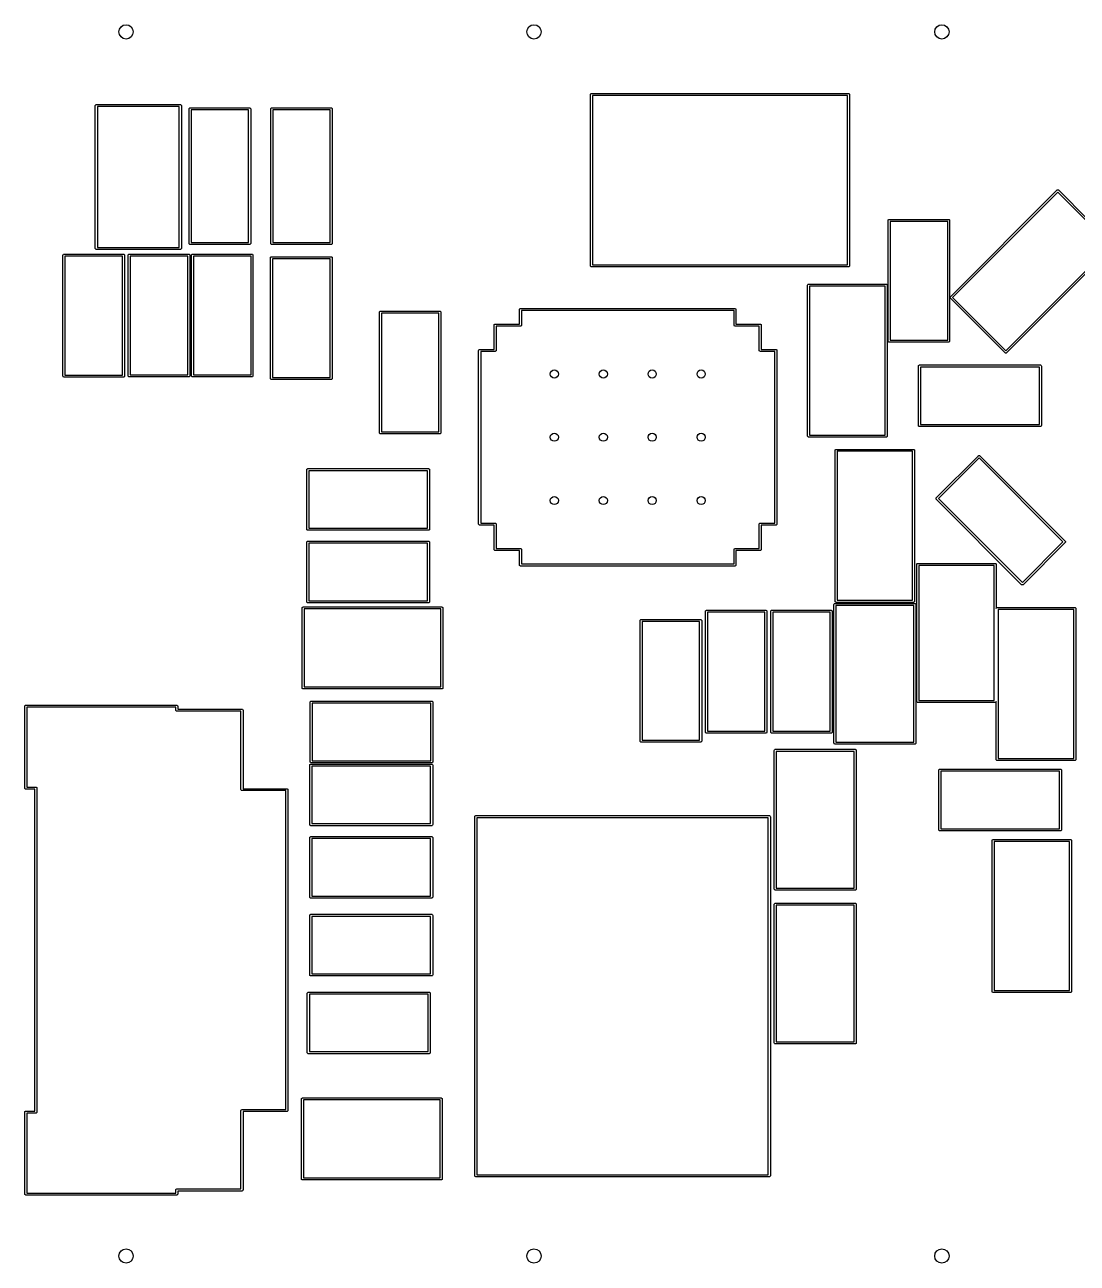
# Model space of a CAD drawing. Extents: x 4.94 to 6.92, y -4.14 to -2.94.
# Drawn here: x 4.939 to 5.955, y -4.138 to -2.943 of the extents above; entities that cross this region are included whole.
import ezdxf

# ---------------------------------------------------------------- set-up
doc = ezdxf.new("R2010")
doc.units = 0
doc.header["$MEASUREMENT"] = 0
doc.layers.add('BLACK', color=7, linetype='CONTINUOUS')

msp = doc.modelspace()

# ---------------------------------------------------------------- linework, layer by layer
at = {"layer": 'BLACK', "linetype": 'CONTINUOUS'}
for p, q in [((5.4853, -3.0101), (5.4854, -3.0097)), ((5.4853, -3.1754), (5.4853, -3.0101)), ((5.4854, -3.0097), (5.4859, -3.0092)), ((5.4859, -3.0092), (5.4863, -3.0091)), ((5.4863, -3.0091), (5.7343, -3.0091)), ((5.4873, -3.0111), (5.4873, -3.1744)), ((5.7333, -3.0111), (5.4873, -3.0111)), ((5.7333, -3.1744), (5.7333, -3.0111)), ((5.7343, -3.0091), (5.7347, -3.0092)), ((5.7347, -3.0092), (5.7352, -3.0097)), ((5.7352, -3.0097), (5.7353, -3.0101)), ((5.7353, -3.0101), (5.7353, -3.1754)), ((5.0074, -3.0207), (5.0075, -3.0204)), ((5.0074, -3.1585), (5.0074, -3.0207)), ((5.0075, -3.0204), (5.008, -3.0198)), ((5.008, -3.0198), (5.0084, -3.0198)), ((5.0084, -3.0198), (5.0895, -3.0198)), ((5.0094, -3.0217), (5.0094, -3.1575)), ((5.0885, -3.0217), (5.0094, -3.0217)), ((5.0885, -3.1575), (5.0885, -3.0217)), ((5.0895, -3.0198), (5.0899, -3.0198)), ((5.0899, -3.0198), (5.0904, -3.0204)), ((5.0904, -3.0204), (5.0905, -3.0207)), ((5.0905, -3.0207), (5.0905, -3.1585)), ((5.098, -3.0234), (5.0986, -3.0229)), ((5.0986, -3.0229), (5.0989, -3.0228)), ((5.0989, -3.0228), (5.1564, -3.0228)), ((5.1564, -3.0228), (5.1568, -3.0229)), ((5.1568, -3.0229), (5.1573, -3.0234)), ((5.1768, -3.0234), (5.1773, -3.0229)), ((5.1773, -3.0229), (5.1777, -3.0228)), ((5.1777, -3.0228), (5.2352, -3.0228)), ((5.2352, -3.0228), (5.2355, -3.0229)), ((5.2355, -3.0229), (5.2361, -3.0234)), ((5.098, -3.0238), (5.098, -3.0234)), ((5.098, -3.1537), (5.098, -3.0238)), ((5.0999, -3.0248), (5.0999, -3.1527)), ((5.1554, -3.0248), (5.0999, -3.0248)), ((5.1554, -3.1527), (5.1554, -3.0248)), ((5.1573, -3.0234), (5.1574, -3.0238)), ((5.1574, -3.0238), (5.1574, -3.1537)), ((5.1767, -3.0238), (5.1768, -3.0234)), ((5.1767, -3.1537), (5.1767, -3.0238)), ((5.1787, -3.0248), (5.1787, -3.1527)), ((5.2342, -3.0248), (5.1787, -3.0248)), ((5.2342, -3.1527), (5.2342, -3.0248)), ((5.2361, -3.0234), (5.2361, -3.0238)), ((5.2361, -3.0238), (5.2361, -3.1537)), ((5.8327, -3.2051), (5.9357, -3.1021)), ((5.9364, -3.1042), (5.8347, -3.2058)), ((5.9357, -3.1021), (5.936, -3.1019)), ((5.936, -3.1019), (5.9367, -3.1019)), ((5.9657, -3.1336), (5.9364, -3.1042)), ((5.9367, -3.1019), (5.9371, -3.1021)), ((5.9371, -3.1021), (5.9657, -3.1308)), ((5.7726, -3.1311), (5.7732, -3.1306)), ((5.7732, -3.1306), (5.7736, -3.1305)), ((5.7736, -3.1305), (5.831, -3.1305)), ((5.831, -3.1305), (5.8314, -3.1306)), ((5.8314, -3.1306), (5.8319, -3.1311)), ((5.7726, -3.1315), (5.7726, -3.1311)), ((5.7726, -3.248), (5.7726, -3.1315)), ((5.7745, -3.1325), (5.7745, -3.247)), ((5.8301, -3.1325), (5.7745, -3.1325)), ((5.8301, -3.247), (5.8301, -3.1325)), ((5.8319, -3.1311), (5.832, -3.1315)), ((5.832, -3.1315), (5.832, -3.248)), ((5.098, -3.1541), (5.098, -3.1537)), ((5.0986, -3.1546), (5.098, -3.1541)), ((5.0999, -3.1527), (5.1554, -3.1527)), ((5.1573, -3.1541), (5.1568, -3.1546)), ((5.1574, -3.1537), (5.1573, -3.1541)), ((5.1768, -3.1541), (5.1767, -3.1537)), ((5.1773, -3.1546), (5.1768, -3.1541)), ((5.1787, -3.1527), (5.2342, -3.1527)), ((5.2361, -3.1541), (5.2355, -3.1546)), ((5.2361, -3.1537), (5.2361, -3.1541)), ((4.9762, -3.1652), (4.9763, -3.1648)), ((4.9762, -3.2817), (4.9762, -3.1652)), ((4.9763, -3.1648), (4.9768, -3.1642)), ((4.9768, -3.1642), (4.9772, -3.1642)), ((4.9772, -3.1642), (5.0346, -3.1642)), ((4.9781, -3.1661), (4.9781, -3.2807)), ((5.0337, -3.1661), (4.9781, -3.1661)), ((5.0075, -3.1589), (5.0074, -3.1585)), ((5.008, -3.1594), (5.0075, -3.1589)), ((5.0084, -3.1595), (5.008, -3.1594)), ((5.0895, -3.1595), (5.0084, -3.1595)), ((5.0094, -3.1575), (5.0885, -3.1575)), ((5.0337, -3.2807), (5.0337, -3.1661)), ((5.0346, -3.1642), (5.035, -3.1642)), ((5.035, -3.1642), (5.0356, -3.1648)), ((5.0356, -3.1648), (5.0356, -3.1652)), ((5.0356, -3.1652), (5.0356, -3.2817)), ((5.0392, -3.1646), (5.0398, -3.1641)), ((5.0392, -3.165), (5.0392, -3.1646)), ((5.0392, -3.2815), (5.0392, -3.165)), ((5.0398, -3.1641), (5.0402, -3.164)), ((5.0402, -3.164), (5.0976, -3.164)), ((5.0411, -3.1659), (5.0411, -3.2805)), ((5.0967, -3.1659), (5.0411, -3.1659)), ((5.0899, -3.1594), (5.0895, -3.1595)), ((5.0904, -3.1589), (5.0899, -3.1594)), ((5.0905, -3.1585), (5.0904, -3.1589)), ((5.0967, -3.2805), (5.0967, -3.1659)), ((5.0976, -3.164), (5.098, -3.1641)), ((5.098, -3.1641), (5.0985, -3.1646)), ((5.0985, -3.1646), (5.0986, -3.165)), ((5.0989, -3.1547), (5.0986, -3.1546)), ((5.0986, -3.165), (5.0986, -3.2815)), ((5.1564, -3.1547), (5.0989, -3.1547)), ((5.1002, -3.165), (5.1003, -3.1646)), ((5.1002, -3.2815), (5.1002, -3.165)), ((5.1003, -3.1646), (5.1008, -3.1641)), ((5.1008, -3.1641), (5.1012, -3.164)), ((5.1012, -3.164), (5.1587, -3.164)), ((5.1022, -3.166), (5.1022, -3.2806)), ((5.1577, -3.166), (5.1022, -3.166)), ((5.1568, -3.1546), (5.1564, -3.1547)), ((5.1577, -3.2806), (5.1577, -3.166)), ((5.1587, -3.164), (5.159, -3.1641)), ((5.159, -3.1641), (5.1596, -3.1646)), ((5.1596, -3.1646), (5.1596, -3.165)), ((5.1596, -3.165), (5.1596, -3.2815)), ((5.1777, -3.1547), (5.1773, -3.1546)), ((5.2352, -3.1547), (5.1777, -3.1547)), ((5.2355, -3.1546), (5.2352, -3.1547)), ((5.8862, -3.2573), (5.9778, -3.1657)), ((5.9806, -3.1657), (5.8869, -3.2594)), ((5.1766, -3.1671), (5.1772, -3.1666)), ((5.1766, -3.1675), (5.1766, -3.1671)), ((5.1766, -3.284), (5.1766, -3.1675)), ((5.1772, -3.1666), (5.1776, -3.1665)), ((5.1776, -3.1665), (5.235, -3.1665)), ((5.1785, -3.1685), (5.1785, -3.283)), ((5.2341, -3.1685), (5.1785, -3.1685)), ((5.2341, -3.283), (5.2341, -3.1685)), ((5.235, -3.1665), (5.2354, -3.1666)), ((5.2354, -3.1666), (5.2359, -3.1671)), ((5.2359, -3.1671), (5.236, -3.1675)), ((5.236, -3.1675), (5.236, -3.284)), ((5.4854, -3.1758), (5.4853, -3.1754)), ((5.4859, -3.1763), (5.4854, -3.1758)), ((5.4863, -3.1764), (5.4859, -3.1763)), ((5.7343, -3.1764), (5.4863, -3.1764)), ((5.4873, -3.1744), (5.7333, -3.1744)), ((5.7347, -3.1763), (5.7343, -3.1764)), ((5.7352, -3.1758), (5.7347, -3.1763)), ((5.7353, -3.1754), (5.7352, -3.1758)), ((5.6949, -3.1939), (5.695, -3.1935)), ((5.6949, -3.3396), (5.6949, -3.1939)), ((5.695, -3.1935), (5.6955, -3.193)), ((5.6955, -3.193), (5.6959, -3.1929)), ((5.6959, -3.1929), (5.7707, -3.1929)), ((5.6969, -3.1949), (5.6969, -3.3386)), ((5.7697, -3.1949), (5.6969, -3.1949)), ((5.7697, -3.3386), (5.7697, -3.1949)), ((5.7707, -3.1929), (5.7711, -3.193)), ((5.7711, -3.193), (5.7716, -3.1935)), ((5.7716, -3.1935), (5.7717, -3.1939)), ((5.7717, -3.1939), (5.7717, -3.3396)), ((5.8324, -3.2054), (5.8327, -3.2051)), ((5.8324, -3.2062), (5.8324, -3.2054)), ((5.8327, -3.2065), (5.8324, -3.2062)), ((5.8855, -3.2594), (5.8327, -3.2065)), ((5.8347, -3.2058), (5.8862, -3.2573)), ((5.2816, -3.2196), (5.2822, -3.2191)), ((5.2816, -3.22), (5.2816, -3.2196)), ((5.2816, -3.3365), (5.2816, -3.22)), ((5.2822, -3.2191), (5.2826, -3.219)), ((5.2826, -3.219), (5.34, -3.219)), ((5.2835, -3.221), (5.2835, -3.3356)), ((5.3391, -3.221), (5.2835, -3.221)), ((5.3391, -3.3356), (5.3391, -3.221)), ((5.34, -3.219), (5.3404, -3.2191)), ((5.3404, -3.2191), (5.3409, -3.2196)), ((5.3409, -3.2196), (5.341, -3.22)), ((5.341, -3.22), (5.341, -3.3365)), ((5.4168, -3.2171), (5.4174, -3.2166)), ((5.4168, -3.2175), (5.4168, -3.2171)), ((5.4168, -3.2315), (5.4168, -3.2175)), ((5.4174, -3.2166), (5.4178, -3.2165)), ((5.4178, -3.2165), (5.6248, -3.2165)), ((5.4187, -3.2185), (5.4187, -3.2325)), ((5.6239, -3.2185), (5.4187, -3.2185)), ((5.6239, -3.2325), (5.6239, -3.2185)), ((5.6248, -3.2165), (5.6252, -3.2166)), ((5.6252, -3.2166), (5.6258, -3.2171)), ((5.6258, -3.2171), (5.6258, -3.2175)), ((5.6258, -3.2175), (5.6258, -3.2315)), ((5.3924, -3.2321), (5.393, -3.2316)), ((5.3924, -3.2325), (5.3924, -3.2321)), ((5.3924, -3.2559), (5.3924, -3.2325)), ((5.393, -3.2316), (5.3933, -3.2315)), ((5.3933, -3.2315), (5.4168, -3.2315)), ((5.4178, -3.2335), (5.3943, -3.2335)), ((5.3943, -3.2335), (5.3943, -3.2569)), ((5.4181, -3.2334), (5.4178, -3.2335)), ((5.4187, -3.2329), (5.4181, -3.2334)), ((5.4187, -3.2325), (5.4187, -3.2329)), ((5.6239, -3.2329), (5.6239, -3.2325)), ((5.6245, -3.2334), (5.6239, -3.2329)), ((5.6248, -3.2335), (5.6245, -3.2334)), ((5.6483, -3.2335), (5.6248, -3.2335)), ((5.6258, -3.2315), (5.6493, -3.2315)), ((5.6483, -3.2569), (5.6483, -3.2335)), ((5.6493, -3.2315), (5.6496, -3.2316)), ((5.6496, -3.2316), (5.6502, -3.2321)), ((5.6502, -3.2321), (5.6502, -3.2325)), ((5.6502, -3.2325), (5.6502, -3.2559)), ((5.7726, -3.2484), (5.7726, -3.248)), ((5.7732, -3.2489), (5.7726, -3.2484)), ((5.7736, -3.249), (5.7732, -3.2489)), ((5.831, -3.249), (5.7736, -3.249)), ((5.7745, -3.247), (5.8301, -3.247)), ((5.8314, -3.2489), (5.831, -3.249)), ((5.8319, -3.2484), (5.8314, -3.2489)), ((5.832, -3.248), (5.8319, -3.2484)), ((5.3774, -3.2569), (5.3775, -3.2565)), ((5.3774, -3.4246), (5.3774, -3.2569)), ((5.3775, -3.2565), (5.378, -3.256)), ((5.378, -3.256), (5.3784, -3.2559)), ((5.3784, -3.2559), (5.3924, -3.2559)), ((5.3933, -3.2579), (5.3794, -3.2579)), ((5.3794, -3.2579), (5.3794, -3.4236)), ((5.3937, -3.2578), (5.3933, -3.2579)), ((5.3943, -3.2573), (5.3937, -3.2578)), ((5.3943, -3.2569), (5.3943, -3.2573)), ((5.6483, -3.2573), (5.6483, -3.2569)), ((5.6489, -3.2578), (5.6483, -3.2573)), ((5.6493, -3.2579), (5.6489, -3.2578)), ((5.6632, -3.2579), (5.6493, -3.2579)), ((5.6502, -3.2559), (5.6642, -3.2559)), ((5.6632, -3.4236), (5.6632, -3.2579)), ((5.6642, -3.2559), (5.6646, -3.256)), ((5.6646, -3.256), (5.6651, -3.2565)), ((5.6651, -3.2565), (5.6652, -3.2569)), ((5.6652, -3.2569), (5.6652, -3.4246)), ((5.8859, -3.2596), (5.8855, -3.2594)), ((5.8866, -3.2596), (5.8859, -3.2596)), ((5.8869, -3.2594), (5.8866, -3.2596)), ((5.802, -3.272), (5.8021, -3.2716)), ((5.802, -3.3295), (5.802, -3.272)), ((5.8021, -3.2716), (5.8027, -3.2711)), ((5.8027, -3.2711), (5.803, -3.271)), ((5.803, -3.271), (5.9196, -3.271)), ((5.804, -3.273), (5.804, -3.3285)), ((5.9186, -3.273), (5.804, -3.273)), ((5.9186, -3.3285), (5.9186, -3.273)), ((5.9196, -3.271), (5.9199, -3.2711)), ((5.9199, -3.2711), (5.9205, -3.2716)), ((5.9205, -3.2716), (5.9206, -3.272)), ((5.9206, -3.272), (5.9206, -3.3295)), ((4.9763, -3.2821), (4.9762, -3.2817)), ((4.9768, -3.2826), (4.9763, -3.2821)), ((4.9772, -3.2827), (4.9768, -3.2826)), ((5.0346, -3.2827), (4.9772, -3.2827)), ((4.9781, -3.2807), (5.0337, -3.2807)), ((5.035, -3.2826), (5.0346, -3.2827)), ((5.0356, -3.2821), (5.035, -3.2826)), ((5.0356, -3.2817), (5.0356, -3.2821)), ((5.0392, -3.2819), (5.0392, -3.2815)), ((5.0398, -3.2824), (5.0392, -3.2819)), ((5.0402, -3.2825), (5.0398, -3.2824)), ((5.0976, -3.2825), (5.0402, -3.2825)), ((5.0411, -3.2805), (5.0967, -3.2805)), ((5.098, -3.2824), (5.0976, -3.2825)), ((5.0985, -3.2819), (5.098, -3.2824)), ((5.0986, -3.2815), (5.0985, -3.2819)), ((5.1003, -3.2819), (5.1002, -3.2815)), ((5.1008, -3.2824), (5.1003, -3.2819)), ((5.1012, -3.2825), (5.1008, -3.2824)), ((5.1587, -3.2825), (5.1012, -3.2825)), ((5.1022, -3.2806), (5.1577, -3.2806)), ((5.159, -3.2824), (5.1587, -3.2825)), ((5.1596, -3.2819), (5.159, -3.2824)), ((5.1596, -3.2815), (5.1596, -3.2819)), ((5.1766, -3.2844), (5.1766, -3.284)), ((5.1772, -3.2849), (5.1766, -3.2844)), ((5.1776, -3.285), (5.1772, -3.2849)), ((5.235, -3.285), (5.1776, -3.285)), ((5.1785, -3.283), (5.2341, -3.283)), ((5.2354, -3.2849), (5.235, -3.285)), ((5.2359, -3.2844), (5.2354, -3.2849)), ((5.236, -3.284), (5.2359, -3.2844)), ((5.8021, -3.3299), (5.802, -3.3295)), ((5.8027, -3.3304), (5.8021, -3.3299)), ((5.803, -3.3305), (5.8027, -3.3304)), ((5.9196, -3.3305), (5.803, -3.3305)), ((5.804, -3.3285), (5.9186, -3.3285)), ((5.9199, -3.3304), (5.9196, -3.3305)), ((5.9205, -3.3299), (5.9199, -3.3304)), ((5.9206, -3.3295), (5.9205, -3.3299)), ((5.2816, -3.3369), (5.2816, -3.3365)), ((5.2822, -3.3374), (5.2816, -3.3369)), ((5.2826, -3.3375), (5.2822, -3.3374)), ((5.34, -3.3375), (5.2826, -3.3375)), ((5.2835, -3.3356), (5.3391, -3.3356)), ((5.3404, -3.3374), (5.34, -3.3375)), ((5.3409, -3.3369), (5.3404, -3.3374)), ((5.341, -3.3365), (5.3409, -3.3369)), ((5.695, -3.3399), (5.6949, -3.3396)), ((5.6955, -3.3405), (5.695, -3.3399)), ((5.6959, -3.3406), (5.6955, -3.3405)), ((5.7707, -3.3406), (5.6959, -3.3406)), ((5.6969, -3.3386), (5.7697, -3.3386)), ((5.7711, -3.3405), (5.7707, -3.3406)), ((5.7716, -3.3399), (5.7711, -3.3405)), ((5.7717, -3.3396), (5.7716, -3.3399)), ((5.7215, -3.353), (5.7221, -3.3524)), ((5.7215, -3.3533), (5.7215, -3.353)), ((5.7215, -3.499), (5.7215, -3.3533)), ((5.7221, -3.3524), (5.7224, -3.3524)), ((5.7224, -3.3524), (5.7972, -3.3524)), ((5.7234, -3.3543), (5.7234, -3.498)), ((5.7963, -3.3543), (5.7234, -3.3543)), ((5.7963, -3.498), (5.7963, -3.3543)), ((5.7972, -3.3524), (5.7976, -3.3524)), ((5.7976, -3.3524), (5.7982, -3.353)), ((5.7982, -3.353), (5.7982, -3.3533)), ((5.7982, -3.3533), (5.7982, -3.499)), ((5.8191, -3.3992), (5.8597, -3.3585)), ((5.8604, -3.3606), (5.8212, -3.3999)), ((5.8597, -3.3585), (5.86, -3.3583)), ((5.86, -3.3583), (5.8608, -3.3583)), ((5.9414, -3.4416), (5.8604, -3.3606)), ((5.8608, -3.3583), (5.8611, -3.3585)), ((5.8611, -3.3585), (5.9435, -3.4409)), ((5.2115, -3.372), (5.2116, -3.3716)), ((5.2115, -3.4295), (5.2115, -3.372)), ((5.2116, -3.3716), (5.2121, -3.3711)), ((5.2121, -3.3711), (5.2125, -3.371)), ((5.2125, -3.371), (5.3291, -3.371)), ((5.2135, -3.373), (5.2135, -3.4285)), ((5.3281, -3.373), (5.2135, -3.373)), ((5.3281, -3.4285), (5.3281, -3.373)), ((5.3291, -3.371), (5.3294, -3.3711)), ((5.3294, -3.3711), (5.33, -3.3716)), ((5.33, -3.3716), (5.33, -3.372)), ((5.33, -3.372), (5.33, -3.4295)), ((5.8189, -3.3995), (5.8191, -3.3992)), ((5.8189, -3.4002), (5.8189, -3.3995)), ((5.8191, -3.4006), (5.8189, -3.4002)), ((5.9015, -3.483), (5.8191, -3.4006)), ((5.8212, -3.3999), (5.9022, -3.4809)), ((5.2135, -3.4285), (5.3281, -3.4285)), ((5.3775, -3.425), (5.3774, -3.4246)), ((5.378, -3.4255), (5.3775, -3.425)), ((5.3784, -3.4256), (5.378, -3.4255)), ((5.3924, -3.4256), (5.3784, -3.4256)), ((5.3794, -3.4236), (5.3933, -3.4236)), ((5.3924, -3.449), (5.3924, -3.4256)), ((5.3933, -3.4236), (5.3937, -3.4237)), ((5.3937, -3.4237), (5.3943, -3.4242)), ((5.3943, -3.4242), (5.3943, -3.4246)), ((5.3943, -3.4246), (5.3943, -3.448)), ((5.6483, -3.4242), (5.6489, -3.4237)), ((5.6483, -3.4246), (5.6483, -3.4242)), ((5.6483, -3.448), (5.6483, -3.4246)), ((5.6489, -3.4237), (5.6493, -3.4236)), ((5.6493, -3.4236), (5.6632, -3.4236)), ((5.6642, -3.4256), (5.6502, -3.4256)), ((5.6502, -3.4256), (5.6502, -3.449)), ((5.6646, -3.4255), (5.6642, -3.4256)), ((5.6651, -3.425), (5.6646, -3.4255)), ((5.6652, -3.4246), (5.6651, -3.425)), ((5.2116, -3.4299), (5.2115, -3.4295)), ((5.2121, -3.4304), (5.2116, -3.4299)), ((5.2116, -3.4416), (5.2121, -3.4411)), ((5.2125, -3.4305), (5.2121, -3.4304)), ((5.2121, -3.4411), (5.2125, -3.441)), ((5.3291, -3.4305), (5.2125, -3.4305)), ((5.2125, -3.441), (5.3291, -3.441)), ((5.3294, -3.4304), (5.3291, -3.4305)), ((5.3291, -3.441), (5.3294, -3.4411)), ((5.33, -3.4299), (5.3294, -3.4304)), ((5.3294, -3.4411), (5.33, -3.4416)), ((5.33, -3.4295), (5.33, -3.4299)), ((5.9435, -3.4409), (5.9437, -3.4413)), ((5.9437, -3.4413), (5.9437, -3.442)), ((5.2115, -3.442), (5.2116, -3.4416)), ((5.2115, -3.4995), (5.2115, -3.442)), ((5.2135, -3.443), (5.2135, -3.4985)), ((5.3281, -3.443), (5.2135, -3.443)), ((5.3281, -3.4985), (5.3281, -3.443)), ((5.33, -3.4416), (5.33, -3.442)), ((5.33, -3.442), (5.33, -3.4995)), ((5.3924, -3.4494), (5.3924, -3.449)), ((5.393, -3.4499), (5.3924, -3.4494)), ((5.3933, -3.45), (5.393, -3.4499)), ((5.4168, -3.45), (5.3933, -3.45)), ((5.3943, -3.448), (5.4178, -3.448)), ((5.4168, -3.464), (5.4168, -3.45)), ((5.4178, -3.448), (5.4181, -3.4481)), ((5.4181, -3.4481), (5.4187, -3.4486)), ((5.4187, -3.4486), (5.4187, -3.449)), ((5.4187, -3.449), (5.4187, -3.463)), ((5.6239, -3.4486), (5.6245, -3.4481)), ((5.6239, -3.449), (5.6239, -3.4486)), ((5.6239, -3.463), (5.6239, -3.449)), ((5.6245, -3.4481), (5.6248, -3.448)), ((5.6248, -3.448), (5.6483, -3.448)), ((5.6493, -3.45), (5.6258, -3.45)), ((5.6258, -3.45), (5.6258, -3.464)), ((5.6496, -3.4499), (5.6493, -3.45)), ((5.6502, -3.4494), (5.6496, -3.4499)), ((5.6502, -3.449), (5.6502, -3.4494)), ((5.9022, -3.4809), (5.9414, -3.4416)), ((5.9435, -3.4423), (5.9029, -3.483)), ((5.9437, -3.442), (5.9435, -3.4423)), ((5.4168, -3.4644), (5.4168, -3.464)), ((5.4174, -3.4649), (5.4168, -3.4644)), ((5.4178, -3.465), (5.4174, -3.4649)), ((5.6248, -3.465), (5.4178, -3.465)), ((5.4187, -3.463), (5.6239, -3.463)), ((5.6252, -3.4649), (5.6248, -3.465)), ((5.6258, -3.4644), (5.6252, -3.4649)), ((5.6258, -3.464), (5.6258, -3.4644)), ((5.8002, -3.4634), (5.8003, -3.463)), ((5.8002, -3.5957), (5.8002, -3.4634)), ((5.8003, -3.463), (5.8008, -3.4625)), ((5.8008, -3.4625), (5.8012, -3.4624)), ((5.8012, -3.4624), (5.876, -3.4624)), ((5.8022, -3.4644), (5.8022, -3.5947)), ((5.875, -3.4644), (5.8022, -3.4644)), ((5.875, -3.5947), (5.875, -3.4644)), ((5.876, -3.4624), (5.8764, -3.4625)), ((5.8764, -3.4625), (5.8769, -3.463)), ((5.8769, -3.463), (5.877, -3.4634)), ((5.877, -3.4634), (5.877, -3.5059)), ((5.9018, -3.4832), (5.9015, -3.483)), ((5.9026, -3.4832), (5.9018, -3.4832)), ((5.9029, -3.483), (5.9026, -3.4832)), ((5.2116, -3.4999), (5.2115, -3.4995)), ((5.2121, -3.5004), (5.2116, -3.4999)), ((5.2125, -3.5005), (5.2121, -3.5004)), ((5.3291, -3.5005), (5.2125, -3.5005)), ((5.2135, -3.4985), (5.3281, -3.4985)), ((5.3294, -3.5004), (5.3291, -3.5005)), ((5.33, -3.4999), (5.3294, -3.5004)), ((5.33, -3.4995), (5.33, -3.4999)), ((5.7209, -3.5011), (5.7213, -3.501)), ((5.7213, -3.501), (5.7984, -3.501)), ((5.7215, -3.4994), (5.7215, -3.499)), ((5.7221, -3.4999), (5.7215, -3.4994)), ((5.7224, -3.5), (5.7221, -3.4999)), ((5.7972, -3.5), (5.7224, -3.5)), ((5.7234, -3.498), (5.7963, -3.498)), ((5.7976, -3.4999), (5.7972, -3.5)), ((5.7982, -3.4994), (5.7976, -3.4999)), ((5.7982, -3.499), (5.7982, -3.4994)), ((5.7984, -3.501), (5.7988, -3.5011)), ((5.2071, -3.5054), (5.2072, -3.505)), ((5.2071, -3.5826), (5.2071, -3.5054)), ((5.2072, -3.505), (5.2077, -3.5045)), ((5.2077, -3.5045), (5.2081, -3.5044)), ((5.2081, -3.5044), (5.3419, -3.5044)), ((5.2091, -3.5064), (5.2091, -3.5816)), ((5.3409, -3.5064), (5.2091, -3.5064)), ((5.3409, -3.5816), (5.3409, -3.5064)), ((5.3419, -3.5044), (5.3423, -3.5045)), ((5.3423, -3.5045), (5.3428, -3.505)), ((5.3428, -3.505), (5.3429, -3.5054)), ((5.3429, -3.5054), (5.3429, -3.5826)), ((5.5963, -3.5083), (5.5969, -3.5078)), ((5.5963, -3.5087), (5.5963, -3.5083)), ((5.5963, -3.6252), (5.5963, -3.5087)), ((5.5969, -3.5078), (5.5972, -3.5077)), ((5.5972, -3.5077), (5.6547, -3.5077)), ((5.5982, -3.5096), (5.5982, -3.6242)), ((5.6537, -3.5096), (5.5982, -3.5096)), ((5.6537, -3.6242), (5.6537, -3.5096)), ((5.6547, -3.5077), (5.6551, -3.5078)), ((5.6551, -3.5078), (5.6556, -3.5083)), ((5.6556, -3.5083), (5.6557, -3.5087)), ((5.6557, -3.5087), (5.6557, -3.6252)), ((5.6593, -3.5083), (5.6599, -3.5078)), ((5.6593, -3.5087), (5.6593, -3.5083)), ((5.6593, -3.6252), (5.6593, -3.5087)), ((5.6599, -3.5078), (5.6602, -3.5077)), ((5.6602, -3.5077), (5.7177, -3.5077)), ((5.6612, -3.5096), (5.6612, -3.6242)), ((5.7167, -3.5096), (5.6612, -3.5096)), ((5.7167, -3.6242), (5.7167, -3.5096)), ((5.7177, -3.5077), (5.7181, -3.5078)), ((5.7181, -3.5078), (5.7186, -3.5083)), ((5.7186, -3.5083), (5.7187, -3.5087)), ((5.7187, -3.5087), (5.7187, -3.6252)), ((5.7203, -3.502), (5.7204, -3.5016)), ((5.7203, -3.6358), (5.7203, -3.502)), ((5.7204, -3.5016), (5.7209, -3.5011)), ((5.7222, -3.503), (5.7222, -3.6348)), ((5.7974, -3.503), (5.7222, -3.503)), ((5.7974, -3.6348), (5.7974, -3.503)), ((5.7988, -3.5011), (5.7993, -3.5016)), ((5.7993, -3.5016), (5.7994, -3.502)), ((5.7994, -3.502), (5.7994, -3.6358)), ((5.877, -3.5055), (5.8776, -3.505)), ((5.877, -3.5059), (5.877, -3.5055)), ((5.8776, -3.505), (5.878, -3.5049)), ((5.878, -3.5049), (5.9528, -3.5049)), ((5.8789, -3.5069), (5.8789, -3.6506)), ((5.9518, -3.5069), (5.8789, -3.5069)), ((5.9518, -3.6506), (5.9518, -3.5069)), ((5.9528, -3.5049), (5.9531, -3.505)), ((5.9531, -3.505), (5.9537, -3.5055)), ((5.9537, -3.5055), (5.9537, -3.5059)), ((5.9537, -3.5059), (5.9537, -3.6516)), ((5.5333, -3.5171), (5.5339, -3.5166)), ((5.5333, -3.5175), (5.5333, -3.5171)), ((5.5333, -3.6341), (5.5333, -3.5175)), ((5.5339, -3.5166), (5.5343, -3.5165)), ((5.5343, -3.5165), (5.5917, -3.5165)), ((5.5352, -3.5185), (5.5352, -3.6331)), ((5.5907, -3.5185), (5.5352, -3.5185)), ((5.5907, -3.6331), (5.5907, -3.5185)), ((5.5917, -3.5165), (5.5921, -3.5166)), ((5.5921, -3.5166), (5.5926, -3.5171)), ((5.5926, -3.5171), (5.5927, -3.5175)), ((5.5927, -3.5175), (5.5927, -3.6341)), ((5.2072, -3.583), (5.2071, -3.5826)), ((5.2077, -3.5835), (5.2072, -3.583)), ((5.2081, -3.5836), (5.2077, -3.5835)), ((5.3419, -3.5836), (5.2081, -3.5836)), ((5.2091, -3.5816), (5.3409, -3.5816)), ((5.3423, -3.5835), (5.3419, -3.5836)), ((5.3428, -3.583), (5.3423, -3.5835)), ((5.3429, -3.5826), (5.3428, -3.583)), ((5.2147, -3.5963), (5.2148, -3.5959)), ((5.2147, -3.6537), (5.2147, -3.5963)), ((5.2148, -3.5959), (5.2154, -3.5954)), ((5.2154, -3.5954), (5.2157, -3.5953)), ((5.2157, -3.5953), (5.3323, -3.5953)), ((5.3323, -3.5953), (5.3326, -3.5954)), ((5.3326, -3.5954), (5.3332, -3.5959)), ((5.3332, -3.5959), (5.3333, -3.5963)), ((5.3333, -3.5963), (5.3333, -3.6537)), ((5.8003, -3.596), (5.8002, -3.5957)), ((5.8008, -3.5966), (5.8003, -3.596)), ((5.8012, -3.5967), (5.8008, -3.5966)), ((5.8022, -3.5947), (5.875, -3.5947)), ((5.8764, -3.5966), (5.876, -3.5967)), ((5.8769, -3.596), (5.8764, -3.5966)), ((5.877, -3.5957), (5.8769, -3.596)), ((5.877, -3.6516), (5.877, -3.5957)), ((4.9393, -3.6), (4.9394, -3.5997)), ((4.9393, -3.6792), (4.9393, -3.6)), ((4.9394, -3.5997), (4.9399, -3.5991)), ((4.9399, -3.5991), (4.9403, -3.5991)), ((4.9403, -3.5991), (5.086, -3.5991)), ((4.9413, -3.601), (4.9413, -3.6782)), ((5.085, -3.601), (4.9413, -3.601)), ((5.085, -3.604), (5.085, -3.601)), ((5.0851, -3.6044), (5.085, -3.604)), ((5.0856, -3.6049), (5.0851, -3.6044)), ((5.086, -3.605), (5.0856, -3.6049)), ((5.086, -3.5991), (5.0864, -3.5991)), ((5.148, -3.605), (5.086, -3.605)), ((5.0864, -3.5991), (5.0869, -3.5997)), ((5.0869, -3.5997), (5.087, -3.6)), ((5.087, -3.6), (5.087, -3.603)), ((5.087, -3.603), (5.149, -3.603)), ((5.148, -3.6807), (5.148, -3.605)), ((5.149, -3.603), (5.1494, -3.6031)), ((5.1494, -3.6031), (5.1499, -3.6036)), ((5.1499, -3.6036), (5.15, -3.604)), ((5.15, -3.604), (5.15, -3.6798)), ((5.2167, -3.5972), (5.2167, -3.6528)), ((5.3313, -3.5972), (5.2167, -3.5972)), ((5.3313, -3.6528), (5.3313, -3.5972)), ((5.876, -3.5967), (5.8012, -3.5967)), ((5.5963, -3.6256), (5.5963, -3.6252)), ((5.5969, -3.6261), (5.5963, -3.6256)), ((5.5972, -3.6262), (5.5969, -3.6261)), ((5.6547, -3.6262), (5.5972, -3.6262)), ((5.5982, -3.6242), (5.6537, -3.6242)), ((5.6551, -3.6261), (5.6547, -3.6262)), ((5.6556, -3.6256), (5.6551, -3.6261)), ((5.6557, -3.6252), (5.6556, -3.6256)), ((5.6593, -3.6256), (5.6593, -3.6252)), ((5.6599, -3.6261), (5.6593, -3.6256)), ((5.6602, -3.6262), (5.6599, -3.6261)), ((5.7177, -3.6262), (5.6602, -3.6262)), ((5.6612, -3.6242), (5.7167, -3.6242)), ((5.7181, -3.6261), (5.7177, -3.6262)), ((5.7186, -3.6256), (5.7181, -3.6261)), ((5.7187, -3.6252), (5.7186, -3.6256)), ((5.5333, -3.6344), (5.5333, -3.6341)), ((5.5339, -3.635), (5.5333, -3.6344)), ((5.5343, -3.635), (5.5339, -3.635)), ((5.5917, -3.635), (5.5343, -3.635)), ((5.5352, -3.6331), (5.5907, -3.6331)), ((5.5921, -3.635), (5.5917, -3.635)), ((5.5926, -3.6344), (5.5921, -3.635)), ((5.5927, -3.6341), (5.5926, -3.6344)), ((5.6627, -3.6428), (5.6628, -3.6424)), ((5.6627, -3.7767), (5.6627, -3.6428)), ((5.6628, -3.6424), (5.6633, -3.6419)), ((5.6633, -3.6419), (5.6637, -3.6418)), ((5.6637, -3.6418), (5.7409, -3.6418)), ((5.6647, -3.6438), (5.6647, -3.7757)), ((5.7399, -3.6438), (5.6647, -3.6438)), ((5.7204, -3.6362), (5.7203, -3.6358)), ((5.7209, -3.6367), (5.7204, -3.6362)), ((5.7213, -3.6368), (5.7209, -3.6367)), ((5.7984, -3.6368), (5.7213, -3.6368)), ((5.7222, -3.6348), (5.7974, -3.6348)), ((5.7399, -3.7757), (5.7399, -3.6438)), ((5.7409, -3.6418), (5.7413, -3.6419)), ((5.7413, -3.6419), (5.7418, -3.6424)), ((5.7418, -3.6424), (5.7419, -3.6428)), ((5.7419, -3.6428), (5.7419, -3.7767)), ((5.7988, -3.6367), (5.7984, -3.6368)), ((5.7993, -3.6362), (5.7988, -3.6367)), ((5.7994, -3.6358), (5.7993, -3.6362)), ((5.2146, -3.6566), (5.2152, -3.6561)), ((5.2148, -3.6541), (5.2147, -3.6537)), ((5.2154, -3.6546), (5.2148, -3.6541)), ((5.2152, -3.6561), (5.2156, -3.656)), ((5.2157, -3.6547), (5.2154, -3.6546)), ((5.2156, -3.656), (5.3321, -3.656)), ((5.3323, -3.6547), (5.2157, -3.6547)), ((5.2167, -3.6528), (5.3313, -3.6528)), ((5.3321, -3.656), (5.3325, -3.6561)), ((5.3326, -3.6546), (5.3323, -3.6547)), ((5.3325, -3.6561), (5.333, -3.6566)), ((5.3332, -3.6541), (5.3326, -3.6546)), ((5.3333, -3.6537), (5.3332, -3.6541)), ((5.877, -3.652), (5.877, -3.6516)), ((5.8776, -3.6525), (5.877, -3.652)), ((5.878, -3.6526), (5.8776, -3.6525)), ((5.9528, -3.6526), (5.878, -3.6526)), ((5.8789, -3.6506), (5.9518, -3.6506)), ((5.9531, -3.6525), (5.9528, -3.6526)), ((5.9537, -3.652), (5.9531, -3.6525)), ((5.9537, -3.6516), (5.9537, -3.652)), ((5.2146, -3.657), (5.2146, -3.6566)), ((5.2146, -3.7145), (5.2146, -3.657)), ((5.2165, -3.658), (5.2165, -3.7135)), ((5.3311, -3.658), (5.2165, -3.658)), ((5.3311, -3.7135), (5.3311, -3.658)), ((5.333, -3.6566), (5.3331, -3.657)), ((5.3331, -3.657), (5.3331, -3.7145)), ((5.8215, -3.662), (5.8216, -3.6616)), ((5.8215, -3.7195), (5.8215, -3.662)), ((5.8216, -3.6616), (5.8221, -3.6611)), ((5.8221, -3.6611), (5.8225, -3.661)), ((5.8225, -3.661), (5.9391, -3.661)), ((5.8235, -3.663), (5.8235, -3.7185)), ((5.9381, -3.663), (5.8235, -3.663)), ((5.9381, -3.7185), (5.9381, -3.663)), ((5.9391, -3.661), (5.9394, -3.6611)), ((5.9394, -3.6611), (5.94, -3.6616)), ((5.94, -3.6616), (5.94, -3.662)), ((5.94, -3.662), (5.94, -3.7195)), ((4.9394, -3.6795), (4.9393, -3.6792)), ((4.9399, -3.6801), (4.9394, -3.6795)), ((4.9403, -3.6802), (4.9399, -3.6801)), ((4.9492, -3.6802), (4.9403, -3.6802)), ((4.9413, -3.6782), (4.9502, -3.6782)), ((4.9492, -3.9908), (4.9492, -3.6802)), ((4.9502, -3.6782), (4.9505, -3.6783)), ((4.9505, -3.6783), (4.9511, -3.6788)), ((4.9511, -3.6788), (4.9511, -3.6792)), ((4.9511, -3.6792), (4.9511, -3.9918)), ((5.15, -3.6798), (5.1923, -3.6798)), ((5.1923, -3.6798), (5.1927, -3.6798)), ((5.1927, -3.6798), (5.1932, -3.6804)), ((5.1481, -3.6811), (5.148, -3.6807)), ((5.1486, -3.6817), (5.1481, -3.6811)), ((5.149, -3.6817), (5.1486, -3.6817)), ((5.1913, -3.6817), (5.149, -3.6817)), ((5.1913, -3.9892), (5.1913, -3.6817)), ((5.1932, -3.6804), (5.1933, -3.6807)), ((5.1933, -3.6807), (5.1933, -3.9902)), ((5.2146, -3.7149), (5.2146, -3.7145)), ((5.2152, -3.7154), (5.2146, -3.7149)), ((5.2156, -3.7155), (5.2152, -3.7154)), ((5.3321, -3.7155), (5.2156, -3.7155)), ((5.2165, -3.7135), (5.3311, -3.7135)), ((5.3325, -3.7154), (5.3321, -3.7155)), ((5.333, -3.7149), (5.3325, -3.7154)), ((5.3331, -3.7145), (5.333, -3.7149)), ((5.3736, -3.7068), (5.3737, -3.7064)), ((5.3736, -4.0532), (5.3736, -3.7068)), ((5.3737, -3.7064), (5.3742, -3.7059)), ((5.3742, -3.7059), (5.3746, -3.7058)), ((5.3746, -3.7058), (5.658, -3.7058)), ((5.3756, -3.7078), (5.3756, -4.0522)), ((5.657, -3.7078), (5.3756, -3.7078)), ((5.657, -4.0522), (5.657, -3.7078)), ((5.658, -3.7058), (5.6584, -3.7059)), ((5.6584, -3.7059), (5.6589, -3.7064)), ((5.6589, -3.7064), (5.659, -3.7068)), ((5.659, -3.7068), (5.659, -4.0532)), ((5.2146, -3.7266), (5.2152, -3.7261)), ((5.2146, -3.727), (5.2146, -3.7266)), ((5.2146, -3.7845), (5.2146, -3.727)), ((5.2152, -3.7261), (5.2156, -3.726)), ((5.2156, -3.726), (5.3321, -3.726)), ((5.2165, -3.728), (5.2165, -3.7835)), ((5.3311, -3.728), (5.2165, -3.728)), ((5.3311, -3.7835), (5.3311, -3.728)), ((5.3321, -3.726), (5.3325, -3.7261)), ((5.3325, -3.7261), (5.333, -3.7266)), ((5.333, -3.7266), (5.3331, -3.727)), ((5.3331, -3.727), (5.3331, -3.7845)), ((5.8216, -3.7199), (5.8215, -3.7195)), ((5.8221, -3.7204), (5.8216, -3.7199)), ((5.8225, -3.7205), (5.8221, -3.7204)), ((5.9391, -3.7205), (5.8225, -3.7205)), ((5.8235, -3.7185), (5.9381, -3.7185)), ((5.9394, -3.7204), (5.9391, -3.7205)), ((5.94, -3.7199), (5.9394, -3.7204)), ((5.94, -3.7195), (5.94, -3.7199)), ((5.8729, -3.7297), (5.873, -3.7294)), ((5.8729, -3.8754), (5.8729, -3.7297)), ((5.873, -3.7294), (5.8735, -3.7288)), ((5.8735, -3.7288), (5.8739, -3.7288)), ((5.8739, -3.7288), (5.9487, -3.7288)), ((5.8749, -3.7307), (5.8749, -3.8744)), ((5.9477, -3.7307), (5.8749, -3.7307)), ((5.9477, -3.8744), (5.9477, -3.7307)), ((5.9487, -3.7288), (5.9491, -3.7288)), ((5.9491, -3.7288), (5.9496, -3.7294)), ((5.9496, -3.7294), (5.9497, -3.7297)), ((5.9497, -3.7297), (5.9497, -3.8754)), ((5.6647, -3.7757), (5.7399, -3.7757)), ((5.2146, -3.7849), (5.2146, -3.7845)), ((5.2152, -3.7854), (5.2146, -3.7849)), ((5.2156, -3.7855), (5.2152, -3.7854)), ((5.3321, -3.7855), (5.2156, -3.7855)), ((5.2165, -3.7835), (5.3311, -3.7835)), ((5.3325, -3.7854), (5.3321, -3.7855)), ((5.333, -3.7849), (5.3325, -3.7854)), ((5.3331, -3.7845), (5.333, -3.7849)), ((5.6628, -3.7771), (5.6627, -3.7767)), ((5.6633, -3.7776), (5.6628, -3.7771)), ((5.6637, -3.7777), (5.6633, -3.7776)), ((5.7409, -3.7777), (5.6637, -3.7777)), ((5.7413, -3.7776), (5.7409, -3.7777)), ((5.7418, -3.7771), (5.7413, -3.7776)), ((5.7419, -3.7767), (5.7418, -3.7771)), ((5.6627, -3.7912), (5.6628, -3.7908)), ((5.6627, -3.9251), (5.6627, -3.7912)), ((5.6628, -3.7908), (5.6633, -3.7903)), ((5.6633, -3.7903), (5.6637, -3.7902)), ((5.6637, -3.7902), (5.7409, -3.7902)), ((5.6647, -3.7922), (5.6647, -3.9241)), ((5.7399, -3.7922), (5.6647, -3.7922)), ((5.7399, -3.9241), (5.7399, -3.7922)), ((5.7409, -3.7902), (5.7413, -3.7903)), ((5.7413, -3.7903), (5.7418, -3.7908)), ((5.7418, -3.7908), (5.7419, -3.7912)), ((5.7419, -3.7912), (5.7419, -3.9251)), ((5.2146, -3.8016), (5.2152, -3.8011)), ((5.2146, -3.802), (5.2146, -3.8016)), ((5.2146, -3.8595), (5.2146, -3.802)), ((5.2152, -3.8011), (5.2156, -3.801)), ((5.2156, -3.801), (5.3321, -3.801)), ((5.2165, -3.803), (5.2165, -3.8585)), ((5.3311, -3.803), (5.2165, -3.803)), ((5.3311, -3.8585), (5.3311, -3.803)), ((5.3321, -3.801), (5.3325, -3.8011)), ((5.3325, -3.8011), (5.333, -3.8016)), ((5.333, -3.8016), (5.3331, -3.802)), ((5.3331, -3.802), (5.3331, -3.8595)), ((5.2165, -3.8585), (5.3311, -3.8585)), ((5.2146, -3.8599), (5.2146, -3.8595)), ((5.2152, -3.8604), (5.2146, -3.8599)), ((5.2156, -3.8605), (5.2152, -3.8604)), ((5.3321, -3.8605), (5.2156, -3.8605)), ((5.3325, -3.8604), (5.3321, -3.8605)), ((5.333, -3.8599), (5.3325, -3.8604)), ((5.3331, -3.8595), (5.333, -3.8599)), ((5.212, -3.877), (5.2121, -3.8766)), ((5.212, -3.9345), (5.212, -3.877)), ((5.2121, -3.8766), (5.2127, -3.8761)), ((5.2127, -3.8761), (5.213, -3.876)), ((5.213, -3.876), (5.3296, -3.876)), ((5.214, -3.878), (5.214, -3.9335)), ((5.3286, -3.878), (5.214, -3.878)), ((5.3286, -3.9335), (5.3286, -3.878)), ((5.3296, -3.876), (5.3299, -3.8761)), ((5.3299, -3.8761), (5.3305, -3.8766)), ((5.3305, -3.8766), (5.3306, -3.877)), ((5.3306, -3.877), (5.3306, -3.9345)), ((5.873, -3.8758), (5.8729, -3.8754)), ((5.8735, -3.8763), (5.873, -3.8758)), ((5.8739, -3.8764), (5.8735, -3.8763)), ((5.9487, -3.8764), (5.8739, -3.8764)), ((5.8749, -3.8744), (5.9477, -3.8744)), ((5.9491, -3.8763), (5.9487, -3.8764)), ((5.9496, -3.8758), (5.9491, -3.8763)), ((5.9497, -3.8754), (5.9496, -3.8758)), ((5.6628, -3.9255), (5.6627, -3.9251)), ((5.6633, -3.926), (5.6628, -3.9255)), ((5.6637, -3.9261), (5.6633, -3.926)), ((5.7409, -3.9261), (5.6637, -3.9261)), ((5.6647, -3.9241), (5.7399, -3.9241)), ((5.7413, -3.926), (5.7409, -3.9261)), ((5.7418, -3.9255), (5.7413, -3.926)), ((5.7419, -3.9251), (5.7418, -3.9255)), ((5.2121, -3.9349), (5.212, -3.9345)), ((5.2127, -3.9354), (5.2121, -3.9349)), ((5.213, -3.9355), (5.2127, -3.9354)), ((5.3296, -3.9355), (5.213, -3.9355)), ((5.214, -3.9335), (5.3286, -3.9335)), ((5.3299, -3.9354), (5.3296, -3.9355)), ((5.3305, -3.9349), (5.3299, -3.9354)), ((5.3306, -3.9345), (5.3305, -3.9349)), ((5.2064, -3.9792), (5.2065, -3.9788)), ((5.2065, -3.9788), (5.207, -3.9783)), ((5.207, -3.9783), (5.2074, -3.9782)), ((5.2074, -3.9782), (5.3412, -3.9782)), ((5.3412, -3.9782), (5.3416, -3.9783)), ((5.3416, -3.9783), (5.3421, -3.9788)), ((5.3421, -3.9788), (5.3422, -3.9792)), ((4.9394, -3.9914), (4.9399, -3.9909)), ((4.9399, -3.9909), (4.9403, -3.9908)), ((4.9403, -3.9908), (4.9492, -3.9908)), ((5.148, -3.9902), (5.1481, -3.9898)), ((5.148, -4.066), (5.148, -3.9902)), ((5.1481, -3.9898), (5.1486, -3.9893)), ((5.1486, -3.9893), (5.149, -3.9892)), ((5.149, -3.9892), (5.1913, -3.9892)), ((5.1932, -3.9906), (5.1927, -3.9911)), ((5.1933, -3.9902), (5.1932, -3.9906)), ((5.2064, -4.0563), (5.2064, -3.9792)), ((5.2084, -3.9801), (5.2084, -4.0553)), ((5.3402, -3.9801), (5.2084, -3.9801)), ((5.3402, -4.0553), (5.3402, -3.9801)), ((5.3422, -3.9792), (5.3422, -4.0563)), ((4.9393, -3.9918), (4.9394, -3.9914)), ((4.9393, -4.0709), (4.9393, -3.9918)), ((4.9502, -3.9928), (4.9413, -3.9928)), ((4.9413, -3.9928), (4.9413, -4.0699)), ((4.9505, -3.9927), (4.9502, -3.9928)), ((4.9511, -3.9921), (4.9505, -3.9927)), ((4.9511, -3.9918), (4.9511, -3.9921)), ((5.1923, -3.9912), (5.15, -3.9912)), ((5.15, -3.9912), (5.15, -4.067)), ((5.1927, -3.9911), (5.1923, -3.9912)), ((5.2065, -4.0567), (5.2064, -4.0563)), ((5.207, -4.0572), (5.2065, -4.0567)), ((5.2074, -4.0573), (5.207, -4.0572)), ((5.3412, -4.0573), (5.2074, -4.0573)), ((5.2084, -4.0553), (5.3402, -4.0553)), ((5.3416, -4.0572), (5.3412, -4.0573)), ((5.3421, -4.0567), (5.3416, -4.0572)), ((5.3422, -4.0563), (5.3421, -4.0567)), ((5.3737, -4.0536), (5.3736, -4.0532)), ((5.3742, -4.0541), (5.3737, -4.0536)), ((5.3746, -4.0542), (5.3742, -4.0541)), ((5.658, -4.0542), (5.3746, -4.0542)), ((5.3756, -4.0522), (5.657, -4.0522)), ((5.6584, -4.0541), (5.658, -4.0542)), ((5.6589, -4.0536), (5.6584, -4.0541)), ((5.659, -4.0532), (5.6589, -4.0536)), ((4.9394, -4.0713), (4.9393, -4.0709)), ((4.9399, -4.0718), (4.9394, -4.0713)), ((4.9403, -4.0719), (4.9399, -4.0718)), ((5.086, -4.0719), (4.9403, -4.0719)), ((4.9413, -4.0699), (5.085, -4.0699)), ((5.085, -4.067), (5.0851, -4.0666)), ((5.085, -4.0699), (5.085, -4.067)), ((5.0851, -4.0666), (5.0856, -4.0661)), ((5.0856, -4.0661), (5.086, -4.066)), ((5.086, -4.066), (5.148, -4.066)), ((5.0864, -4.0718), (5.086, -4.0719)), ((5.0869, -4.0713), (5.0864, -4.0718)), ((5.087, -4.0709), (5.0869, -4.0713)), ((5.149, -4.068), (5.087, -4.068)), ((5.087, -4.068), (5.087, -4.0709)), ((5.1494, -4.0679), (5.149, -4.068)), ((5.1499, -4.0673), (5.1494, -4.0679)), ((5.15, -4.067), (5.1499, -4.0673))]:
    msp.add_line(p, q, dxfattribs=at)
at = {"layer": 'BLACK'}
for centre, radius in [((5.0371, -2.9496), 0.00689), ((5.0371, -2.9496), 0.00689), ((5.4308, -2.9496), 0.00689), ((5.4308, -2.9496), 0.00689), ((5.8245, -2.9496), 0.00689), ((5.8245, -2.9496), 0.00689), ((5.4504, -3.2797), 0.00394), ((5.4504, -3.2797), 0.00394), ((5.4977, -3.2797), 0.00394), ((5.4977, -3.2797), 0.00394), ((5.5449, -3.2797), 0.00394), ((5.5449, -3.2797), 0.00394), ((5.5922, -3.2797), 0.00394), ((5.5922, -3.2797), 0.00394), ((5.4504, -3.3407), 0.00394), ((5.4504, -3.3407), 0.00394), ((5.4977, -3.3407), 0.00394), ((5.4977, -3.3407), 0.00394), ((5.5449, -3.3407), 0.00394), ((5.5449, -3.3407), 0.00394), ((5.5922, -3.3407), 0.00394), ((5.5922, -3.3407), 0.00394), ((5.4504, -3.4018), 0.00394), ((5.4504, -3.4018), 0.00394), ((5.4977, -3.4018), 0.00394), ((5.4977, -3.4018), 0.00394), ((5.5449, -3.4018), 0.00394), ((5.5449, -3.4018), 0.00394), ((5.5922, -3.4018), 0.00394), ((5.5922, -3.4018), 0.00394), ((5.0371, -4.1307), 0.00689), ((5.0371, -4.1307), 0.00689), ((5.4308, -4.1307), 0.00689), ((5.4308, -4.1307), 0.00689), ((5.8245, -4.1307), 0.00689), ((5.8245, -4.1307), 0.00689)]:
    msp.add_circle(centre, radius, dxfattribs=at)

doc.saveas('drawing.dxf')
